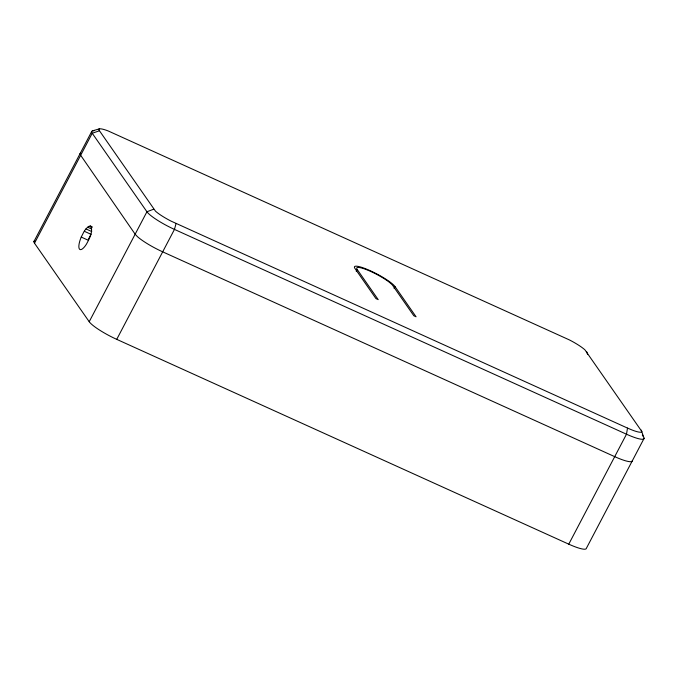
<?xml version="1.0" encoding="UTF-8"?>
<svg xmlns="http://www.w3.org/2000/svg" width="678" height="678" viewBox="0 0 678 678"><rect width="100%" height="100%" fill="white"/><g stroke="black" fill="none" stroke-linecap="round" stroke-linejoin="round"><path stroke-width="1.02" d="M627.506 428.081L632.243 430.072A20.543 3.568 27.7 0 0 641.846 431.513L584.961 349.89A20.543 3.568 27.7 0 0 569.427 339.932L108.2 130.956A20.543 3.568 27.7 0 0 98.598 129.523L155.474 211.146A20.543 3.568 27.7 0 0 171.017 221.096L627.506 428.081L626.489 434.208L568.766 544.163L116.735 339.356A25.739 4.466 27.7 0 1 89.208 321.719L34.502 243.216A25.739 4.466 27.7 0 1 34.858 240.792M176.06 223.537L174.458 229.401L116.735 339.356M90.31 225.994L91.191 226.588C92.894 232.766 89.191 239.08 86.318 244.36A12.865 4.017 -65.6 0 1 79.411 249.029A12.865 4.017 -65.6 0 1 81.233 237.071C83.411 233.02 85.403 227.232 90.31 225.994L92.233 226.867M33.9 241.605L91.623 131.651M34.502 243.216L92.233 133.261A25.739 4.466 27.7 0 1 94.064 130.769M89.208 321.719L146.931 211.765L153.677 209.188M356.221 271.234L357.162 269.437A20.586 3.576 27.7 0 1 370.773 271.471A20.586 3.576 27.7 0 1 392.791 285.582L413.834 315.77L416.063 316.779L395.02 286.591A23.162 4.026 27.7 0 0 370.247 270.717A23.162 4.026 27.7 0 0 354.941 268.429L375.976 298.625L378.205 299.634L357.162 269.437M394.079 288.387L395.02 286.591M644.1 438.361L586.377 548.316A25.739 4.466 27.7 0 1 568.766 544.163M99.107 130.888L92.233 133.261L146.931 211.765A25.739 4.466 27.7 0 0 174.458 229.401L626.489 434.208A25.739 4.466 27.7 0 0 643.498 436.751L641.329 430.14M92.581 130.837L99.361 128.871M89.089 226.206L91.971 227.511M87.606 227.206L91.454 228.952M85.97 228.935L91.742 231.545M84.284 231.257L91.022 234.317L87.971 240.122L81.233 237.071M642.295 435.022L643.498 436.751M632.294 460.743L632.32 460.794A25.739 4.466 27.7 0 1 614.709 456.65L162.678 251.835A25.739 4.466 27.7 0 1 137.27 236.495L135.151 234.198L79.843 154.092A25.739 4.466 27.7 0 1 80.801 153.279M586.767 351.84L587.631 354.586"/></g></svg>
